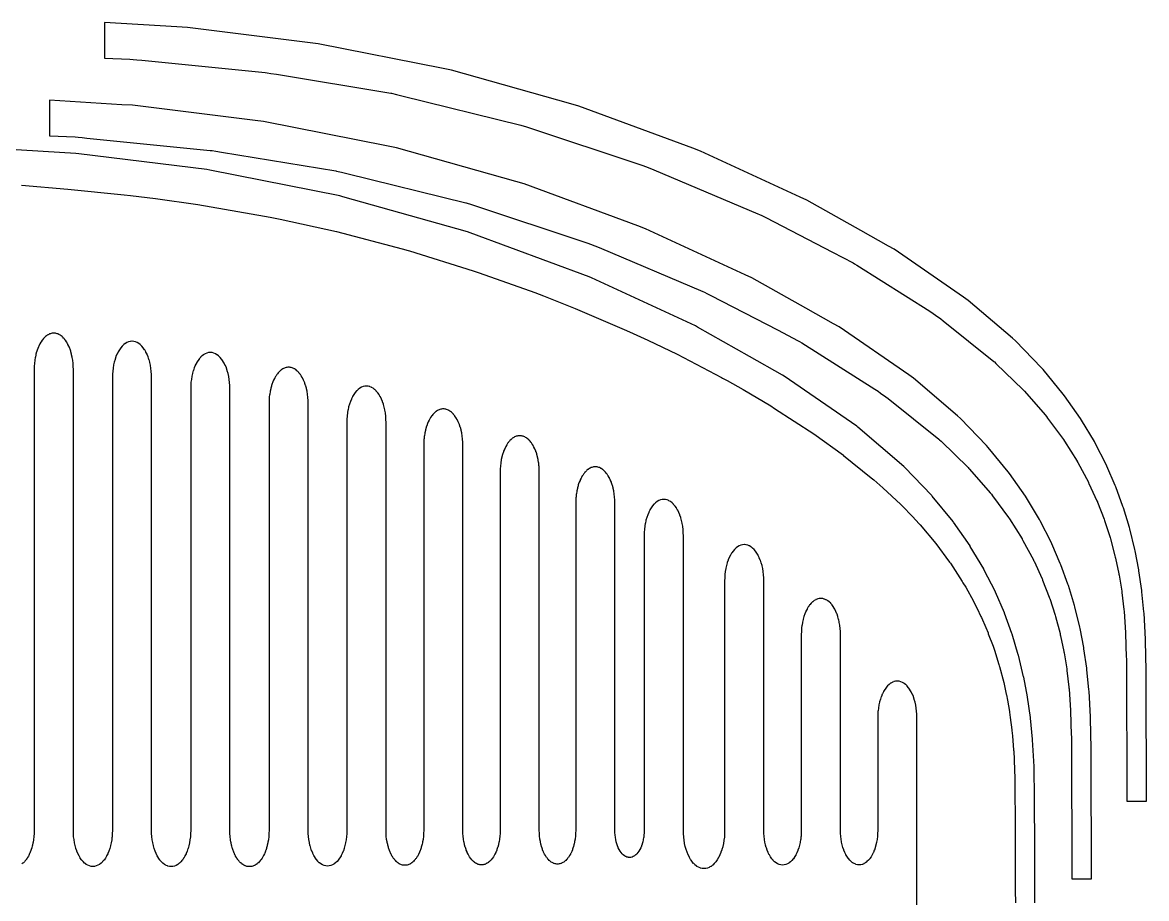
# Model space of a CAD drawing. Header units: millimetres. Extents: x -274 to 326, y -478 to 422.
# Drawn here: x -102 to 82.1, y 18.4 to 161.8 of the extents above; entities that cross this region are included whole.
import ezdxf

# ---------------------------------------------------------------- set-up
doc = ezdxf.new("R2010")
doc.units = ezdxf.units.MM
doc.layers.add('Layer 01', color=12, linetype='Continuous', true_color=0xc80000)
doc.layers.add('Layer 03', color=5, linetype='Continuous', true_color=0x0000ff)

msp = doc.modelspace()

# ---------------------------------------------------------------- linework, layer by layer
at = {"layer": 'Layer 01'}
for points in [[(63.84, 17.63), (63.83, 20.69), (63.83, 20.76), (63.79, 26.62), (63.79, 26.75), (63.78, 34.57), (63.77, 34.75), (63.69, 39.85), (63.69, 39.96), (63.45, 44.36), (63.44, 44.46), (63.1, 47.91), (63.09, 47.99), (62.61, 51.32), (62.6, 51.39), (61.99, 54.62), (61.97, 54.69), (61.12, 58.2), (61.11, 58.28), (60.08, 61.67), (60.06, 61.75), (58.85, 65.07), (58.83, 65.15), (57.38, 68.51), (57.35, 68.59), (55.49, 72.25), (55.44, 72.34), (53.25, 76.02), (53.2, 76.1), (50.49, 80), (50.43, 80.08), (47.01, 84.27), (46.93, 84.36), (42.48, 88.98), (42.38, 89.09), (34.84, 95.54), (34.66, 95.69), (22.78, 103.9), (22.51, 104.09), (17.08, 107.14), (8.55, 111.95), (8.23, 112.13), (-8.79, 119.98), (-9.18, 120.16), (-28.64, 127.36), (-29.09, 127.52), (-49.51, 133.28), (-49.98, 133.41), (-71.28, 137.64), (-71.78, 137.73), (-92.73, 140.32), (-93.21, 140.38), (-119.95, 142.02)], [(-102.11, 135.16), (-94.55, 134.55), (-85.32, 133.59), (-84.29, 133.48), (-80.16, 132.97), (-73.26, 131.99), (-62.34, 130.09), (-61.39, 129.93), (-59.78, 129.61), (-50.56, 127.57), (-39.8, 124.73), (-38.8, 124.48), (-38.59, 124.42), (-28.14, 121.16), (-27.18, 120.84), (-18.04, 117.59), (-16.66, 117.06), (-11.46, 115), (-3.42, 111.54), (-2.55, 111.17), (0.46, 109.79), (5.22, 107.48), (12.48, 103.67), (12.69, 103.56), (13.42, 103.18), (16.04, 101.71), (20.57, 99.02), (21.18, 98.63), (27.61, 94.45), (32.46, 90.94), (32.5, 90.91), (37.04, 87.25), (37.46, 86.91), (38.94, 85.62), (41.86, 82.87), (42.09, 82.65), (43.77, 80.92), (44.87, 79.73), (45.04, 79.53), (47.6, 76.49), (49.85, 73.46), (49.98, 73.28), (51.94, 70.25), (52.05, 70.08), (52.49, 69.33), (53.75, 67.05), (53.84, 66.88), (54.36, 65.86), (54.99, 64.55), (55.06, 64.4), (55.8, 62.72), (56.15, 61.87), (56.2, 61.72), (56.97, 59.68), (57.15, 59.18), (57.19, 59.04), (57.94, 56.68), (58, 56.47), (58.04, 56.33), (58.72, 53.72), (59.13, 51.85), (59.16, 51.72), (59.32, 50.87), (59.64, 49.01), (59.66, 48.87), (59.79, 48.01), (60.04, 46), (60.06, 45.86), (60.14, 45), (60.33, 42.65), (60.35, 42.47), (60.42, 41.14), (60.43, 40.95), (60.53, 37.99), (60.54, 37.15), (60.54, 36.95), (60.57, 30.36), (60.57, 30.03), (60.61, 21.43), (60.61, 21), (60.62, 19.83), (60.62, 19.67), (60.63, 17.63)], [(44.51, -9.28), (44.51, 48.02), (44.49, 48.51), (44.49, 48.54), (44.46, 49.02), (44.46, 49.05), (44.4, 49.53), (44.4, 49.56), (44.32, 50.02), (44.31, 50.05), (44.21, 50.5), (44.21, 50.53), (44.08, 50.97), (44.08, 50.99), (43.93, 51.4), (43.93, 51.43), (43.76, 51.82), (43.75, 51.84), (43.58, 52.2), (43.57, 52.22), (43.37, 52.55), (43.36, 52.57), (43.15, 52.87), (43.14, 52.89), (42.91, 53.15), (42.9, 53.17), (42.67, 53.39), (42.65, 53.41), (42.41, 53.59), (42.39, 53.61), (42.14, 53.75), (42.13, 53.76), (41.87, 53.87), (41.85, 53.87), (41.59, 53.94), (41.58, 53.94), (41.31, 53.96), (41.3, 53.96), (41.03, 53.94), (41.02, 53.94), (40.75, 53.88), (40.74, 53.87), (40.48, 53.77), (40.47, 53.76), (40.21, 53.61), (40.2, 53.61), (39.95, 53.42), (39.94, 53.41), (39.71, 53.18), (39.69, 53.17), (39.47, 52.91), (39.45, 52.89), (39.25, 52.59), (39.23, 52.57), (39.04, 52.24), (39.03, 52.22), (38.85, 51.86), (38.84, 51.84), (38.68, 51.45), (38.67, 51.43), (38.52, 51.02), (38.52, 50.99), (38.39, 50.56), (38.39, 50.53), (38.29, 50.08), (38.28, 50.05), (38.2, 49.59), (38.2, 49.56), (38.14, 49.08), (38.13, 49.05), (38.1, 48.57), (38.1, 48.54), (38.09, 48.05), (38.09, 48.02), (38.09, 46.96), (38.09, 29.52), (38.09, 29.49), (38.07, 29.03), (38.07, 29), (38.04, 28.54), (38.04, 28.51), (37.98, 28.06), (37.98, 28.03), (37.9, 27.59), (37.9, 27.56), (37.8, 27.13), (37.79, 27.11), (37.68, 26.7), (37.67, 26.67), (37.54, 26.28), (37.53, 26.26), (37.37, 25.89), (37.36, 25.87), (37.19, 25.53), (37.18, 25.51), (37, 25.2), (36.99, 25.18), (36.79, 24.9), (36.77, 24.88), (36.56, 24.63), (36.55, 24.62), (36.33, 24.41), (36.31, 24.39), (36.08, 24.22), (36.07, 24.21), (35.83, 24.07), (35.81, 24.06), (35.57, 23.96), (35.55, 23.96), (35.31, 23.9), (35.29, 23.9), (35.04, 23.88), (35.02, 23.88), (34.77, 23.9), (34.76, 23.9), (34.51, 23.96), (34.5, 23.97), (34.25, 24.07), (34.24, 24.08), (34, 24.22), (33.98, 24.23), (33.75, 24.41), (33.74, 24.42), (33.52, 24.63), (33.5, 24.65), (33.29, 24.9), (33.28, 24.91), (33.08, 25.2), (33.07, 25.22), (32.89, 25.53), (32.88, 25.55), (32.71, 25.89), (32.7, 25.91), (32.54, 26.28), (32.54, 26.31), (32.4, 26.7), (32.39, 26.72), (32.28, 27.13), (32.27, 27.16), (32.18, 27.59), (32.17, 27.62), (32.1, 28.06), (32.09, 28.09), (32.04, 28.54), (32.04, 28.57), (32, 29.03), (32, 29.06), (31.99, 29.52), (31.99, 31.35), (31.99, 61.56), (31.98, 62.05), (31.98, 62.08), (31.95, 62.56), (31.94, 62.59), (31.89, 63.07), (31.88, 63.1), (31.8, 63.56), (31.8, 63.59), (31.7, 64.04), (31.69, 64.07), (31.57, 64.5), (31.56, 64.53), (31.42, 64.94), (31.41, 64.97), (31.25, 65.36), (31.24, 65.38), (31.06, 65.74), (31.05, 65.76), (30.86, 66.09), (30.85, 66.11), (30.64, 66.41), (30.62, 66.43), (30.4, 66.69), (30.39, 66.71), (30.15, 66.93), (30.14, 66.95), (29.9, 67.13), (29.88, 67.14), (29.63, 67.29), (29.61, 67.3), (29.36, 67.41), (29.34, 67.41), (29.08, 67.48), (29.06, 67.48), (28.8, 67.5), (28.78, 67.5), (28.52, 67.48), (28.5, 67.48), (28.24, 67.42), (28.23, 67.41), (27.97, 67.31), (27.95, 67.3), (27.7, 67.15), (27.69, 67.14), (27.44, 66.96), (27.43, 66.95), (27.19, 66.72), (27.18, 66.71), (26.96, 66.44), (26.94, 66.43), (26.73, 66.13), (26.72, 66.11), (26.53, 65.78), (26.51, 65.76), (26.34, 65.4), (26.32, 65.38), (26.16, 64.99), (26.15, 64.97), (26.01, 64.56), (26, 64.53), (25.88, 64.1), (25.87, 64.07), (25.77, 63.62), (25.77, 63.59), (25.69, 63.12), (25.68, 63.1), (25.63, 62.62), (25.62, 62.59), (25.59, 62.11), (25.59, 62.08), (25.57, 61.59), (25.57, 61.56), (25.57, 59.72), (25.57, 29.52), (25.57, 29.49), (25.56, 29.02), (25.56, 29), (25.53, 28.53), (25.52, 28.5), (25.47, 28.05), (25.46, 28.02), (25.39, 27.58), (25.38, 27.55), (25.29, 27.12), (25.28, 27.09), (25.16, 26.68), (25.15, 26.65), (25.02, 26.26), (25.01, 26.24), (24.86, 25.87), (24.85, 25.85), (24.68, 25.5), (24.66, 25.48), (24.48, 25.17), (24.47, 25.15), (24.27, 24.87), (24.25, 24.85), (24.04, 24.6), (24.03, 24.59), (23.8, 24.37), (23.79, 24.36), (23.56, 24.18), (23.54, 24.17), (23.3, 24.03), (23.29, 24.03), (23.04, 23.93), (23.02, 23.92), (22.77, 23.86), (22.76, 23.86), (22.51, 23.84), (22.49, 23.84), (22.24, 23.86), (22.22, 23.86), (21.97, 23.93), (21.96, 23.93), (21.71, 24.03), (21.7, 24.04), (21.46, 24.18), (21.44, 24.19), (21.21, 24.37), (21.2, 24.38), (20.97, 24.6), (20.96, 24.62), (20.75, 24.87), (20.74, 24.88), (20.54, 25.17), (20.52, 25.19), (20.34, 25.5), (20.33, 25.52), (20.16, 25.87), (20.15, 25.89), (19.99, 26.26), (19.99, 26.28), (19.85, 26.68), (19.84, 26.7), (19.73, 27.12), (19.72, 27.14), (19.62, 27.58), (19.62, 27.6), (19.54, 28.05), (19.54, 28.08), (19.49, 28.53), (19.48, 28.56), (19.45, 29.02), (19.45, 29.05), (19.44, 29.52), (19.44, 31.86), (19.44, 70.38), (19.43, 70.86), (19.43, 70.89), (19.39, 71.38), (19.39, 71.41), (19.33, 71.88), (19.33, 71.91), (19.25, 72.38), (19.25, 72.41), (19.15, 72.86), (19.14, 72.89), (19.02, 73.32), (19.01, 73.35), (18.87, 73.76), (18.86, 73.78), (18.7, 74.17), (18.69, 74.2), (18.51, 74.56), (18.5, 74.58), (18.31, 74.91), (18.29, 74.93), (18.08, 75.23), (18.07, 75.24), (17.85, 75.51), (17.83, 75.52), (17.6, 75.75), (17.59, 75.76), (17.34, 75.95), (17.33, 75.96), (17.08, 76.11), (17.06, 76.12), (16.8, 76.22), (16.79, 76.23), (16.53, 76.29), (16.51, 76.3), (16.25, 76.32), (16.23, 76.32), (15.97, 76.3), (15.95, 76.3), (15.69, 76.23), (15.67, 76.23), (15.41, 76.12), (15.4, 76.12), (15.15, 75.97), (15.13, 75.96), (14.89, 75.77), (14.87, 75.76), (14.64, 75.54), (14.63, 75.52), (14.4, 75.26), (14.39, 75.24), (14.18, 74.95), (14.17, 74.93), (13.97, 74.6), (13.96, 74.58), (13.78, 74.22), (13.77, 74.2), (13.61, 73.81), (13.6, 73.78), (13.46, 73.37), (13.45, 73.35), (13.33, 72.91), (13.32, 72.89), (13.22, 72.44), (13.21, 72.41), (13.13, 71.94), (13.13, 71.91), (13.07, 71.44), (13.07, 71.41), (13.03, 70.92), (13.03, 70.89), (13.02, 70.41), (13.02, 70.38), (13.02, 68.03), (13.02, 29.52), (13.02, 29.49), (13.01, 28.97), (13.01, 28.94), (12.97, 28.43), (12.97, 28.4), (12.91, 27.9), (12.9, 27.87), (12.82, 27.38), (12.81, 27.35), (12.7, 26.87), (12.7, 26.84), (12.57, 26.39), (12.56, 26.36), (12.41, 25.93), (12.4, 25.9), (12.23, 25.49), (12.22, 25.47), (12.03, 25.09), (12.02, 25.07), (11.81, 24.72), (11.8, 24.7), (11.58, 24.39), (11.56, 24.37), (11.33, 24.09), (11.31, 24.08), (11.07, 23.84), (11.05, 23.83), (10.79, 23.63), (10.78, 23.62), (10.51, 23.47), (10.5, 23.46), (10.23, 23.35), (10.21, 23.35), (9.93, 23.28), (9.92, 23.28), (9.64, 23.26), (9.62, 23.26), (9.34, 23.28), (9.33, 23.28), (9.05, 23.35), (9.03, 23.36), (8.76, 23.47), (8.75, 23.48), (8.48, 23.63), (8.47, 23.65), (8.21, 23.84), (8.19, 23.86), (7.95, 24.09), (7.93, 24.11), (7.7, 24.39), (7.68, 24.41), (7.46, 24.72), (7.45, 24.74), (7.25, 25.09), (7.24, 25.11), (7.05, 25.49), (7.04, 25.52), (6.87, 25.93), (6.86, 25.95), (6.71, 26.39), (6.7, 26.41), (6.57, 26.87), (6.57, 26.9), (6.46, 27.38), (6.45, 27.41), (6.37, 27.9), (6.37, 27.93), (6.31, 28.43), (6.31, 28.46), (6.27, 28.97), (6.27, 29), (6.26, 29.52), (6.26, 32.28), (6.26, 77.78), (6.24, 78.27), (6.24, 78.3), (6.21, 78.78), (6.21, 78.81), (6.15, 79.29), (6.15, 79.32), (6.07, 79.78), (6.06, 79.81), (5.96, 80.26), (5.96, 80.29), (5.83, 80.72), (5.83, 80.75), (5.68, 81.16), (5.68, 81.19), (5.51, 81.58), (5.51, 81.6), (5.33, 81.96), (5.32, 81.98), (5.12, 82.31), (5.11, 82.33), (4.9, 82.63), (4.89, 82.65), (4.66, 82.91), (4.65, 82.93), (4.42, 83.15), (4.4, 83.17), (4.16, 83.35), (4.14, 83.36), (3.89, 83.51), (3.88, 83.52), (3.62, 83.63), (3.6, 83.63), (3.34, 83.7), (3.33, 83.7), (3.06, 83.72), (3.05, 83.72), (2.78, 83.7), (2.77, 83.7), (2.5, 83.64), (2.49, 83.63), (2.23, 83.53), (2.22, 83.52), (1.96, 83.37), (1.95, 83.36), (1.7, 83.18), (1.69, 83.17), (1.46, 82.94), (1.44, 82.93), (1.22, 82.66), (1.21, 82.65), (1, 82.35), (0.98, 82.33), (0.79, 82), (0.78, 81.98), (0.6, 81.62), (0.59, 81.6), (0.43, 81.21), (0.42, 81.19), (0.28, 80.78), (0.27, 80.75), (0.14, 80.32), (0.14, 80.29), (0.04, 79.84), (0.03, 79.81), (-0.05, 79.35), (-0.05, 79.32), (-0.11, 78.84), (-0.11, 78.81), (-0.15, 78.33), (-0.15, 78.3), (-0.16, 77.81), (-0.16, 77.78), (-0.16, 75.01), (-0.16, 29.52), (-0.16, 29.5), (-0.17, 29.13), (-0.17, 29.11), (-0.2, 28.75), (-0.2, 28.73), (-0.24, 28.37), (-0.25, 28.35), (-0.31, 28), (-0.31, 27.98), (-0.39, 27.65), (-0.39, 27.63), (-0.48, 27.3), (-0.49, 27.28), (-0.6, 26.98), (-0.6, 26.96), (-0.72, 26.67), (-0.73, 26.65), (-0.86, 26.38), (-0.87, 26.37), (-1.02, 26.12), (-1.03, 26.11), (-1.18, 25.89), (-1.19, 25.88), (-1.36, 25.68), (-1.37, 25.67), (-1.55, 25.5), (-1.56, 25.49), (-1.74, 25.35), (-1.75, 25.35), (-1.94, 25.24), (-1.95, 25.23), (-2.14, 25.15), (-2.15, 25.15), (-2.35, 25.1), (-2.36, 25.1), (-2.56, 25.09), (-2.57, 25.09), (-2.77, 25.1), (-2.78, 25.11), (-2.97, 25.15), (-2.98, 25.16), (-3.18, 25.24), (-3.19, 25.24), (-3.38, 25.35), (-3.39, 25.36), (-3.57, 25.5), (-3.58, 25.51), (-3.75, 25.68), (-3.76, 25.69), (-3.93, 25.89), (-3.94, 25.9), (-4.09, 26.12), (-4.1, 26.14), (-4.25, 26.38), (-4.26, 26.4), (-4.39, 26.67), (-4.4, 26.69), (-4.52, 26.98), (-4.52, 27), (-4.63, 27.3), (-4.63, 27.32), (-4.73, 27.65), (-4.73, 27.67), (-4.81, 28), (-4.81, 28.02), (-4.87, 28.37), (-4.87, 28.39), (-4.91, 28.75), (-4.91, 28.77), (-4.94, 29.13), (-4.94, 29.15), (-4.95, 29.52), (-4.95, 32.59), (-4.95, 83.11), (-4.96, 83.58), (-4.96, 83.61), (-4.96, 83.63), (-4.99, 84.09), (-5, 84.11), (-5, 84.14), (-5.05, 84.58), (-5.05, 84.61), (-5.06, 84.65), (-5.13, 85.06), (-5.13, 85.09), (-5.14, 85.14), (-5.23, 85.53), (-5.24, 85.56), (-5.25, 85.62), (-5.35, 85.99), (-5.36, 86.01), (-5.38, 86.08), (-5.49, 86.42), (-5.5, 86.44), (-5.53, 86.52), (-5.65, 86.82), (-5.66, 86.85), (-5.7, 86.93), (-5.83, 87.2), (-5.84, 87.23), (-5.89, 87.31), (-6.03, 87.56), (-6.04, 87.58), (-6.1, 87.66), (-6.24, 87.87), (-6.25, 87.89), (-6.32, 87.98), (-6.47, 88.16), (-6.48, 88.17), (-6.55, 88.26), (-6.71, 88.41), (-6.72, 88.42), (-6.8, 88.5), (-6.95, 88.62), (-6.97, 88.63), (-7.06, 88.69), (-7.21, 88.79), (-7.22, 88.79), (-7.23, 88.8), (-7.33, 88.85), (-7.47, 88.92), (-7.49, 88.92), (-7.6, 88.96), (-7.74, 89), (-7.76, 89.01), (-7.88, 89.03), (-8.02, 89.05), (-8.03, 89.05), (-8.16, 89.05), (-8.29, 89.05), (-8.3, 89.05), (-8.44, 89.03), (-8.56, 89.01), (-8.58, 89), (-8.72, 88.96), (-8.83, 88.92), (-8.84, 88.92), (-8.99, 88.85), (-9.09, 88.8), (-9.11, 88.79), (-9.26, 88.69), (-9.35, 88.63), (-9.37, 88.62), (-9.52, 88.5), (-9.6, 88.42), (-9.61, 88.41), (-9.76, 88.26), (-9.84, 88.17), (-9.85, 88.16), (-10, 87.98), (-10.06, 87.89), (-10.08, 87.87), (-10.22, 87.66), (-10.28, 87.58), (-10.29, 87.56), (-10.43, 87.31), (-10.44, 87.29), (-10.48, 87.2), (-10.62, 86.93), (-10.63, 86.91), (-10.66, 86.82), (-10.79, 86.52), (-10.8, 86.49), (-10.83, 86.42), (-10.94, 86.08), (-10.95, 86.05), (-10.97, 85.99), (-10.98, 85.95), (-11.07, 85.62), (-11.07, 85.59), (-11.09, 85.53), (-11.18, 85.14), (-11.18, 85.11), (-11.19, 85.06), (-11.26, 84.65), (-11.26, 84.62), (-11.27, 84.58), (-11.32, 84.14), (-11.32, 84.11), (-11.33, 84.09), (-11.36, 83.63), (-11.36, 83.6), (-11.36, 83.58), (-11.37, 83.11), (-11.37, 80.04), (-11.37, 29.52), (-11.38, 29.08), (-11.38, 29.05), (-11.38, 29.04), (-11.41, 28.61), (-11.41, 28.58), (-11.41, 28.56), (-11.46, 28.15), (-11.47, 28.13), (-11.47, 28.09), (-11.54, 27.7), (-11.54, 27.68), (-11.55, 27.63), (-11.63, 27.27), (-11.63, 27.24), (-11.65, 27.19), (-11.74, 26.85), (-11.75, 26.82), (-11.77, 26.76), (-11.87, 26.45), (-11.88, 26.42), (-11.91, 26.35), (-12.02, 26.07), (-12.03, 26.05), (-12.07, 25.97), (-12.19, 25.72), (-12.2, 25.7), (-12.24, 25.62), (-12.37, 25.39), (-12.38, 25.37), (-12.43, 25.29), (-12.57, 25.09), (-12.58, 25.08), (-12.64, 25), (-12.78, 24.83), (-12.79, 24.81), (-12.86, 24.74), (-13, 24.6), (-13.01, 24.59), (-13.09, 24.52), (-13.23, 24.4), (-13.24, 24.39), (-13.33, 24.33), (-13.47, 24.25), (-13.48, 24.24), (-13.58, 24.19), (-13.71, 24.13), (-13.73, 24.12), (-13.83, 24.08), (-13.96, 24.05), (-13.98, 24.04), (-14.09, 24.02), (-14.22, 24.01), (-14.23, 24), (-14.35, 24), (-14.47, 24), (-14.48, 24.01), (-14.61, 24.02), (-14.72, 24.04), (-14.74, 24.05), (-14.87, 24.08), (-14.97, 24.12), (-14.99, 24.13), (-15.12, 24.19), (-15.22, 24.24), (-15.23, 24.25), (-15.37, 24.33), (-15.46, 24.39), (-15.47, 24.4), (-15.61, 24.52), (-15.69, 24.59), (-15.7, 24.6), (-15.84, 24.74), (-15.91, 24.81), (-15.92, 24.83), (-16.06, 25), (-16.12, 25.08), (-16.13, 25.09), (-16.26, 25.29), (-16.28, 25.31), (-16.33, 25.39), (-16.46, 25.62), (-16.47, 25.64), (-16.51, 25.72), (-16.63, 25.97), (-16.64, 25.99), (-16.68, 26.07), (-16.79, 26.35), (-16.8, 26.38), (-16.82, 26.45), (-16.93, 26.76), (-16.94, 26.78), (-16.96, 26.85), (-17.05, 27.19), (-17.06, 27.21), (-17.07, 27.27), (-17.15, 27.63), (-17.15, 27.66), (-17.16, 27.7), (-17.23, 28.09), (-17.23, 28.12), (-17.24, 28.15), (-17.28, 28.56), (-17.29, 28.59), (-17.29, 28.61), (-17.32, 29.04), (-17.32, 29.07), (-17.32, 29.08), (-17.33, 29.52), (-17.33, 32.88), (-17.33, 81.16), (-17.33, 88.2), (-17.34, 88.67), (-17.34, 88.7), (-17.34, 88.71), (-17.37, 89.17), (-17.38, 89.2), (-17.38, 89.23), (-17.43, 89.67), (-17.43, 89.7), (-17.44, 89.74), (-17.51, 90.15), (-17.51, 90.18), (-17.52, 90.23), (-17.61, 90.62), (-17.62, 90.65), (-17.63, 90.71), (-17.73, 91.07), (-17.74, 91.1), (-17.76, 91.17), (-17.87, 91.5), (-17.88, 91.53), (-17.91, 91.61), (-18.03, 91.91), (-18.04, 91.94), (-18.08, 92.02), (-18.21, 92.29), (-18.22, 92.31), (-18.27, 92.4), (-18.41, 92.64), (-18.42, 92.66), (-18.48, 92.75), (-18.62, 92.96), (-18.63, 92.98), (-18.7, 93.07), (-18.85, 93.25), (-18.86, 93.26), (-18.93, 93.34), (-19.09, 93.5), (-19.1, 93.51), (-19.18, 93.58), (-19.33, 93.7), (-19.35, 93.72), (-19.44, 93.78), (-19.59, 93.87), (-19.61, 93.88), (-19.71, 93.94), (-19.85, 94), (-19.87, 94.01), (-19.98, 94.05), (-20.12, 94.09), (-20.14, 94.09), (-20.26, 94.12), (-20.39, 94.13), (-20.41, 94.14), (-20.54, 94.14), (-20.67, 94.14), (-20.68, 94.13), (-20.82, 94.12), (-20.94, 94.09), (-20.96, 94.09), (-21.1, 94.05), (-21.21, 94.01), (-21.22, 94), (-21.37, 93.94), (-21.47, 93.88), (-21.49, 93.87), (-21.64, 93.78), (-21.73, 93.72), (-21.75, 93.7), (-21.9, 93.58), (-21.98, 93.51), (-21.99, 93.5), (-22.14, 93.34), (-22.22, 93.26), (-22.23, 93.25), (-22.38, 93.07), (-22.44, 92.98), (-22.46, 92.96), (-22.6, 92.75), (-22.66, 92.66), (-22.67, 92.64), (-22.81, 92.4), (-22.82, 92.38), (-22.86, 92.29), (-23, 92.02), (-23.01, 91.99), (-23.04, 91.91), (-23.17, 91.61), (-23.18, 91.58), (-23.21, 91.5), (-23.32, 91.17), (-23.33, 91.14), (-23.35, 91.07), (-23.45, 90.71), (-23.45, 90.68), (-23.47, 90.62), (-23.56, 90.23), (-23.56, 90.2), (-23.57, 90.15), (-23.64, 89.74), (-23.64, 89.71), (-23.65, 89.67), (-23.7, 89.23), (-23.7, 89.2), (-23.7, 89.17), (-23.74, 88.71), (-23.74, 88.69), (-23.74, 88.67), (-23.75, 88.2), (-23.75, 84.84), (-23.75, 76.31), (-23.75, 29.52), (-23.76, 29.07), (-23.76, 29.04), (-23.76, 29.03), (-23.79, 28.59), (-23.79, 28.56), (-23.8, 28.54), (-23.84, 28.12), (-23.85, 28.09), (-23.85, 28.06), (-23.92, 27.66), (-23.92, 27.64), (-23.93, 27.59), (-24.01, 27.22), (-24.02, 27.19), (-24.03, 27.13), (-24.13, 26.79), (-24.14, 26.76), (-24.16, 26.7), (-24.27, 26.38), (-24.27, 26.35), (-24.3, 26.28), (-24.42, 25.99), (-24.43, 25.97), (-24.46, 25.89), (-24.59, 25.63), (-24.6, 25.61), (-24.64, 25.53), (-24.78, 25.3), (-24.79, 25.28), (-24.84, 25.2), (-24.98, 24.99), (-24.99, 24.98), (-25.05, 24.9), (-25.19, 24.72), (-25.2, 24.71), (-25.27, 24.63), (-25.42, 24.49), (-25.43, 24.47), (-25.51, 24.4), (-25.65, 24.29), (-25.67, 24.28), (-25.75, 24.22), (-25.9, 24.13), (-25.91, 24.12), (-26.01, 24.07), (-26.15, 24.01), (-26.16, 24), (-26.27, 23.96), (-26.4, 23.92), (-26.42, 23.92), (-26.53, 23.9), (-26.66, 23.88), (-26.67, 23.88), (-26.8, 23.88), (-26.92, 23.88), (-26.93, 23.88), (-27.06, 23.9), (-27.18, 23.92), (-27.19, 23.92), (-27.33, 23.96), (-27.43, 24), (-27.45, 24.01), (-27.59, 24.07), (-27.68, 24.12), (-27.7, 24.13), (-27.84, 24.22), (-27.93, 24.28), (-27.94, 24.29), (-28.08, 24.4), (-28.16, 24.47), (-28.18, 24.49), (-28.32, 24.63), (-28.39, 24.71), (-28.4, 24.72), (-28.54, 24.9), (-28.61, 24.98), (-28.62, 24.99), (-28.76, 25.2), (-28.77, 25.21), (-28.82, 25.3), (-28.95, 25.53), (-28.96, 25.55), (-29, 25.63), (-29.13, 25.89), (-29.14, 25.91), (-29.17, 25.99), (-29.29, 26.28), (-29.3, 26.31), (-29.33, 26.38), (-29.44, 26.7), (-29.44, 26.72), (-29.46, 26.79), (-29.56, 27.13), (-29.56, 27.16), (-29.58, 27.22), (-29.66, 27.59), (-29.66, 27.62), (-29.67, 27.66), (-29.74, 28.06), (-29.74, 28.09), (-29.75, 28.12), (-29.8, 28.54), (-29.8, 28.57), (-29.8, 28.59), (-29.83, 29.03), (-29.83, 29.05), (-29.83, 29.07), (-29.84, 29.52), (-29.84, 33.13), (-29.84, 71.71), (-29.84, 92.6), (-29.85, 93.08), (-29.86, 93.11), (-29.86, 93.12), (-29.89, 93.58), (-29.89, 93.61), (-29.89, 93.63), (-29.94, 94.07), (-29.95, 94.1), (-29.95, 94.14), (-30.02, 94.56), (-30.03, 94.58), (-30.04, 94.63), (-30.12, 95.03), (-30.13, 95.05), (-30.14, 95.11), (-30.25, 95.48), (-30.25, 95.5), (-30.27, 95.57), (-30.39, 95.91), (-30.4, 95.93), (-30.42, 96.01), (-30.55, 96.32), (-30.56, 96.34), (-30.6, 96.42), (-30.73, 96.7), (-30.74, 96.72), (-30.78, 96.8), (-30.92, 97.05), (-30.94, 97.07), (-30.99, 97.15), (-31.14, 97.37), (-31.15, 97.39), (-31.21, 97.47), (-31.36, 97.65), (-31.38, 97.67), (-31.45, 97.75), (-31.6, 97.9), (-31.61, 97.91), (-31.7, 97.99), (-31.85, 98.11), (-31.86, 98.12), (-31.96, 98.19), (-32.1, 98.28), (-32.12, 98.29), (-32.22, 98.34), (-32.37, 98.41), (-32.38, 98.41), (-32.5, 98.46), (-32.64, 98.49), (-32.65, 98.5), (-32.77, 98.52), (-32.91, 98.54), (-32.93, 98.54), (-33.05, 98.55), (-33.18, 98.54), (-33.2, 98.54), (-33.33, 98.52), (-33.45, 98.5), (-33.47, 98.49), (-33.61, 98.46), (-33.72, 98.41), (-33.74, 98.41), (-33.88, 98.34), (-33.99, 98.29), (-34, 98.28), (-34.15, 98.19), (-34.24, 98.12), (-34.26, 98.11), (-34.41, 97.99), (-34.49, 97.91), (-34.51, 97.9), (-34.66, 97.75), (-34.73, 97.67), (-34.75, 97.65), (-34.89, 97.47), (-34.96, 97.39), (-34.97, 97.37), (-35.12, 97.15), (-35.17, 97.07), (-35.18, 97.05), (-35.32, 96.8), (-35.33, 96.78), (-35.38, 96.7), (-35.51, 96.42), (-35.52, 96.4), (-35.56, 96.32), (-35.68, 96.01), (-35.69, 95.99), (-35.72, 95.91), (-35.83, 95.57), (-35.84, 95.55), (-35.86, 95.48), (-35.96, 95.11), (-35.97, 95.09), (-35.98, 95.03), (-36.07, 94.63), (-36.07, 94.61), (-36.08, 94.56), (-36.15, 94.14), (-36.16, 94.11), (-36.16, 94.07), (-36.21, 93.63), (-36.22, 93.6), (-36.22, 93.58), (-36.25, 93.12), (-36.25, 93.09), (-36.25, 93.08), (-36.26, 92.6), (-36.26, 88.99), (-36.26, 66.86), (-36.26, 29.52), (-36.27, 29.06), (-36.27, 29.03), (-36.28, 29.02), (-36.31, 28.58), (-36.31, 28.55), (-36.31, 28.53), (-36.36, 28.1), (-36.36, 28.08), (-36.37, 28.04), (-36.44, 27.64), (-36.44, 27.61), (-36.45, 27.56), (-36.53, 27.19), (-36.54, 27.16), (-36.55, 27.1), (-36.65, 26.75), (-36.66, 26.73), (-36.68, 26.66), (-36.79, 26.34), (-36.79, 26.31), (-36.82, 26.24), (-36.94, 25.95), (-36.95, 25.92), (-36.99, 25.85), (-37.11, 25.58), (-37.12, 25.56), (-37.17, 25.48), (-37.3, 25.24), (-37.31, 25.22), (-37.37, 25.14), (-37.51, 24.94), (-37.52, 24.92), (-37.58, 24.84), (-37.72, 24.66), (-37.74, 24.65), (-37.81, 24.57), (-37.95, 24.43), (-37.96, 24.41), (-38.04, 24.34), (-38.19, 24.22), (-38.2, 24.21), (-38.29, 24.15), (-38.44, 24.06), (-38.45, 24.05), (-38.55, 24), (-38.69, 23.94), (-38.71, 23.93), (-38.81, 23.89), (-38.95, 23.85), (-38.96, 23.85), (-39.08, 23.83), (-39.21, 23.81), (-39.23, 23.81), (-39.35, 23.81), (-39.47, 23.81), (-39.49, 23.81), (-39.62, 23.83), (-39.73, 23.85), (-39.75, 23.85), (-39.88, 23.89), (-39.99, 23.93), (-40.01, 23.94), (-40.15, 24), (-40.25, 24.05), (-40.26, 24.06), (-40.4, 24.15), (-40.49, 24.21), (-40.51, 24.22), (-40.65, 24.34), (-40.73, 24.41), (-40.75, 24.43), (-40.89, 24.57), (-40.96, 24.65), (-40.97, 24.66), (-41.12, 24.84), (-41.18, 24.92), (-41.19, 24.94), (-41.33, 25.14), (-41.38, 25.22), (-41.4, 25.24), (-41.53, 25.48), (-41.54, 25.5), (-41.58, 25.58), (-41.71, 25.85), (-41.72, 25.87), (-41.76, 25.95), (-41.88, 26.24), (-41.88, 26.27), (-41.91, 26.34), (-42.02, 26.66), (-42.03, 26.69), (-42.05, 26.75), (-42.14, 27.1), (-42.15, 27.13), (-42.16, 27.19), (-42.25, 27.56), (-42.25, 27.59), (-42.26, 27.64), (-42.33, 28.04), (-42.33, 28.07), (-42.34, 28.1), (-42.39, 28.53), (-42.39, 28.55), (-42.39, 28.58), (-42.42, 29.02), (-42.42, 29.05), (-42.42, 29.06), (-42.43, 29.52), (-42.43, 33.35), (-42.43, 62.2), (-42.43, 96.34), (-42.45, 96.82), (-42.45, 96.85), (-42.48, 97.34), (-42.48, 97.37), (-42.54, 97.84), (-42.54, 97.87), (-42.62, 98.34), (-42.63, 98.37), (-42.73, 98.82), (-42.73, 98.85), (-42.86, 99.28), (-42.86, 99.31), (-43.01, 99.72), (-43.01, 99.74), (-43.17, 100.13), (-43.18, 100.16), (-43.36, 100.52), (-43.37, 100.54), (-43.57, 100.87), (-43.58, 100.89), (-43.79, 101.19), (-43.8, 101.2), (-44.03, 101.47), (-44.04, 101.48), (-44.27, 101.71), (-44.29, 101.72), (-44.53, 101.91), (-44.55, 101.92), (-44.8, 102.07), (-44.81, 102.08), (-45.07, 102.18), (-45.09, 102.19), (-45.35, 102.25), (-45.36, 102.26), (-45.63, 102.28), (-45.64, 102.28), (-45.91, 102.26), (-45.92, 102.26), (-46.19, 102.19), (-46.2, 102.19), (-46.46, 102.08), (-46.47, 102.08), (-46.73, 101.93), (-46.74, 101.92), (-46.99, 101.73), (-47, 101.72), (-47.23, 101.5), (-47.25, 101.48), (-47.47, 101.22), (-47.48, 101.2), (-47.69, 100.91), (-47.71, 100.89), (-47.9, 100.56), (-47.91, 100.54), (-48.09, 100.18), (-48.1, 100.16), (-48.26, 99.77), (-48.27, 99.74), (-48.41, 99.33), (-48.42, 99.31), (-48.55, 98.87), (-48.55, 98.85), (-48.65, 98.4), (-48.66, 98.37), (-48.74, 97.9), (-48.74, 97.87), (-48.8, 97.4), (-48.8, 97.37), (-48.84, 96.88), (-48.84, 96.85), (-48.85, 96.37), (-48.85, 96.34), (-48.85, 92.51), (-48.85, 57.35), (-48.85, 29.52), (-48.85, 29.49), (-48.87, 29.01), (-48.87, 28.98), (-48.9, 28.5), (-48.9, 28.47), (-48.96, 28), (-48.97, 27.98), (-49.04, 27.52), (-49.05, 27.49), (-49.15, 27.05), (-49.16, 27.02), (-49.28, 26.59), (-49.29, 26.57), (-49.42, 26.16), (-49.43, 26.14), (-49.59, 25.76), (-49.6, 25.74), (-49.78, 25.38), (-49.79, 25.36), (-49.98, 25.04), (-49.99, 25.02), (-50.2, 24.73), (-50.21, 24.71), (-50.43, 24.45), (-50.45, 24.44), (-50.68, 24.22), (-50.69, 24.21), (-50.93, 24.02), (-50.95, 24.01), (-51.19, 23.87), (-51.21, 23.86), (-51.46, 23.76), (-51.48, 23.75), (-51.74, 23.69), (-51.75, 23.69), (-52.01, 23.67), (-52.03, 23.67), (-52.29, 23.69), (-52.3, 23.7), (-52.56, 23.76), (-52.58, 23.76), (-52.83, 23.87), (-52.84, 23.88), (-53.09, 24.02), (-53.11, 24.03), (-53.35, 24.22), (-53.36, 24.23), (-53.59, 24.45), (-53.6, 24.47), (-53.82, 24.73), (-53.84, 24.74), (-54.04, 25.04), (-54.05, 25.06), (-54.25, 25.38), (-54.26, 25.4), (-54.43, 25.76), (-54.44, 25.78), (-54.6, 26.16), (-54.61, 26.19), (-54.75, 26.59), (-54.75, 26.62), (-54.87, 27.05), (-54.88, 27.07), (-54.98, 27.52), (-54.98, 27.55), (-55.06, 28), (-55.07, 28.03), (-55.12, 28.5), (-55.12, 28.53), (-55.16, 29.01), (-55.16, 29.04), (-55.17, 29.52), (-55.17, 33.52), (-55.17, 52.58), (-55.17, 99.41), (-55.18, 99.89), (-55.18, 99.92), (-55.18, 99.93), (-55.21, 100.39), (-55.22, 100.42), (-55.22, 100.44), (-55.27, 100.88), (-55.27, 100.91), (-55.28, 100.95), (-55.35, 101.37), (-55.35, 101.4), (-55.36, 101.45), (-55.45, 101.84), (-55.46, 101.86), (-55.47, 101.92), (-55.57, 102.29), (-55.58, 102.32), (-55.6, 102.38), (-55.71, 102.72), (-55.72, 102.75), (-55.75, 102.82), (-55.88, 103.13), (-55.89, 103.15), (-55.92, 103.23), (-56.05, 103.51), (-56.07, 103.53), (-56.11, 103.62), (-56.25, 103.86), (-56.26, 103.88), (-56.32, 103.97), (-56.46, 104.18), (-56.48, 104.2), (-56.54, 104.28), (-56.69, 104.46), (-56.7, 104.48), (-56.78, 104.56), (-56.93, 104.71), (-56.94, 104.72), (-57.02, 104.8), (-57.17, 104.92), (-57.19, 104.93), (-57.28, 105), (-57.43, 105.09), (-57.45, 105.1), (-57.55, 105.15), (-57.7, 105.22), (-57.71, 105.23), (-57.82, 105.27), (-57.96, 105.31), (-57.98, 105.31), (-58.1, 105.33), (-58.24, 105.35), (-58.25, 105.35), (-58.38, 105.36), (-58.51, 105.35), (-58.52, 105.35), (-58.66, 105.33), (-58.78, 105.31), (-58.8, 105.31), (-58.94, 105.27), (-59.05, 105.23), (-59.07, 105.22), (-59.21, 105.15), (-59.31, 105.1), (-59.33, 105.09), (-59.48, 105), (-59.57, 104.93), (-59.59, 104.92), (-59.74, 104.8), (-59.82, 104.72), (-59.83, 104.71), (-59.99, 104.56), (-60.06, 104.48), (-60.07, 104.46), (-60.22, 104.28), (-60.29, 104.2), (-60.3, 104.18), (-60.44, 103.97), (-60.5, 103.88), (-60.51, 103.86), (-60.65, 103.62), (-60.66, 103.59), (-60.71, 103.51), (-60.84, 103.23), (-60.85, 103.21), (-60.89, 103.13), (-61.01, 102.82), (-61.02, 102.8), (-61.05, 102.72), (-61.16, 102.38), (-61.17, 102.36), (-61.19, 102.29), (-61.29, 101.92), (-61.3, 101.9), (-61.31, 101.84), (-61.4, 101.45), (-61.4, 101.42), (-61.41, 101.37), (-61.48, 100.95), (-61.48, 100.92), (-61.49, 100.88), (-61.54, 100.44), (-61.54, 100.41), (-61.55, 100.39), (-61.58, 99.93), (-61.58, 99.9), (-61.58, 99.89), (-61.59, 99.41), (-61.59, 95.41), (-61.59, 47.73), (-61.59, 29.52), (-61.6, 29.04), (-61.6, 29.01), (-61.6, 29), (-61.63, 28.54), (-61.64, 28.51), (-61.64, 28.49), (-61.69, 28.05), (-61.69, 28.02), (-61.7, 27.98), (-61.77, 27.57), (-61.77, 27.54), (-61.78, 27.49), (-61.87, 27.1), (-61.88, 27.07), (-61.89, 27.01), (-61.99, 26.65), (-62, 26.62), (-62.02, 26.55), (-62.13, 26.22), (-62.14, 26.19), (-62.17, 26.11), (-62.29, 25.81), (-62.3, 25.78), (-62.34, 25.7), (-62.47, 25.43), (-62.48, 25.41), (-62.53, 25.32), (-62.67, 25.08), (-62.68, 25.06), (-62.73, 24.97), (-62.88, 24.76), (-62.89, 24.74), (-62.96, 24.66), (-63.11, 24.48), (-63.12, 24.46), (-63.19, 24.38), (-63.34, 24.23), (-63.36, 24.21), (-63.44, 24.14), (-63.59, 24.02), (-63.61, 24.01), (-63.7, 23.94), (-63.85, 23.85), (-63.86, 23.84), (-63.97, 23.79), (-64.11, 23.72), (-64.13, 23.71), (-64.24, 23.67), (-64.38, 23.63), (-64.4, 23.63), (-64.52, 23.61), (-64.65, 23.59), (-64.67, 23.59), (-64.8, 23.58), (-64.92, 23.59), (-64.94, 23.59), (-65.07, 23.61), (-65.19, 23.63), (-65.21, 23.63), (-65.35, 23.67), (-65.46, 23.71), (-65.48, 23.72), (-65.62, 23.79), (-65.73, 23.84), (-65.74, 23.85), (-65.89, 23.94), (-65.98, 24.01), (-66, 24.02), (-66.15, 24.14), (-66.23, 24.21), (-66.25, 24.23), (-66.4, 24.38), (-66.47, 24.46), (-66.48, 24.48), (-66.63, 24.66), (-66.7, 24.74), (-66.71, 24.76), (-66.86, 24.97), (-66.91, 25.06), (-66.92, 25.08), (-67.06, 25.32), (-67.07, 25.34), (-67.12, 25.43), (-67.25, 25.7), (-67.26, 25.73), (-67.3, 25.81), (-67.42, 26.11), (-67.43, 26.14), (-67.46, 26.22), (-67.57, 26.55), (-67.58, 26.58), (-67.6, 26.65), (-67.7, 27.01), (-67.71, 27.04), (-67.72, 27.1), (-67.81, 27.49), (-67.81, 27.52), (-67.82, 27.57), (-67.89, 27.98), (-67.89, 28.01), (-67.9, 28.05), (-67.95, 28.49), (-67.95, 28.52), (-67.96, 28.54), (-67.99, 29), (-67.99, 29.03), (-67.99, 29.04), (-68, 29.52), (-68, 33.66), (-68, 42.89), (-68, 101.84), (-68.01, 102.32), (-68.01, 102.35), (-68.05, 102.84), (-68.05, 102.87), (-68.11, 103.34), (-68.11, 103.37), (-68.19, 103.84), (-68.19, 103.87), (-68.29, 104.32), (-68.3, 104.35), (-68.42, 104.78), (-68.43, 104.81), (-68.57, 105.22), (-68.58, 105.24), (-68.74, 105.63), (-68.75, 105.66), (-68.93, 106.02), (-68.94, 106.04), (-69.13, 106.37), (-69.15, 106.39), (-69.36, 106.69), (-69.37, 106.7), (-69.59, 106.97), (-69.6, 106.98), (-69.84, 107.21), (-69.85, 107.22), (-70.1, 107.41), (-70.11, 107.42), (-70.36, 107.57), (-70.38, 107.58), (-70.64, 107.68), (-70.65, 107.69), (-70.91, 107.75), (-70.93, 107.76), (-71.19, 107.78), (-71.21, 107.78), (-71.47, 107.76), (-71.49, 107.76), (-71.75, 107.69), (-71.77, 107.69), (-72.02, 107.58), (-72.04, 107.58), (-72.29, 107.43), (-72.31, 107.42), (-72.55, 107.23), (-72.57, 107.22), (-72.8, 107), (-72.81, 106.98), (-73.04, 106.72), (-73.05, 106.7), (-73.26, 106.41), (-73.27, 106.39), (-73.47, 106.06), (-73.48, 106.04), (-73.66, 105.68), (-73.67, 105.66), (-73.83, 105.27), (-73.84, 105.24), (-73.98, 104.83), (-73.99, 104.81), (-74.11, 104.37), (-74.12, 104.35), (-74.22, 103.9), (-74.23, 103.87), (-74.31, 103.4), (-74.31, 103.37), (-74.37, 102.9), (-74.37, 102.87), (-74.41, 102.38), (-74.41, 102.35), (-74.42, 101.86), (-74.42, 101.84), (-74.42, 97.69), (-74.42, 38.04), (-74.42, 29.52), (-74.42, 29.49), (-74.43, 29), (-74.43, 28.97), (-74.47, 28.49), (-74.47, 28.46), (-74.53, 27.98), (-74.53, 27.96), (-74.61, 27.49), (-74.62, 27.46), (-74.72, 27.01), (-74.73, 26.99), (-74.85, 26.56), (-74.86, 26.53), (-75, 26.12), (-75.01, 26.1), (-75.17, 25.71), (-75.18, 25.69), (-75.36, 25.33), (-75.37, 25.31), (-75.56, 24.98), (-75.58, 24.96), (-75.78, 24.66), (-75.8, 24.65), (-76.02, 24.39), (-76.03, 24.37), (-76.27, 24.15), (-76.28, 24.14), (-76.53, 23.95), (-76.54, 23.94), (-76.79, 23.79), (-76.81, 23.79), (-77.06, 23.68), (-77.08, 23.68), (-77.34, 23.61), (-77.36, 23.61), (-77.62, 23.59), (-77.64, 23.59), (-77.9, 23.61), (-77.91, 23.62), (-78.18, 23.68), (-78.19, 23.69), (-78.45, 23.79), (-78.46, 23.8), (-78.71, 23.95), (-78.73, 23.96), (-78.97, 24.15), (-78.99, 24.16), (-79.22, 24.39), (-79.23, 24.4), (-79.46, 24.66), (-79.47, 24.68), (-79.68, 24.98), (-79.69, 25), (-79.88, 25.33), (-79.89, 25.35), (-80.07, 25.71), (-80.08, 25.73), (-80.24, 26.12), (-80.25, 26.14), (-80.39, 26.56), (-80.4, 26.58), (-80.52, 27.01), (-80.53, 27.04), (-80.63, 27.49), (-80.63, 27.52), (-80.71, 27.98), (-80.71, 28.01), (-80.77, 28.49), (-80.77, 28.52), (-80.81, 29), (-80.81, 29.03), (-80.82, 29.52), (-80.82, 33.21), (-80.82, 33.77), (-80.82, 103.67), (-80.83, 104.16), (-80.83, 104.19), (-80.87, 104.67), (-80.87, 104.7), (-80.93, 105.18), (-80.93, 105.21), (-81.01, 105.67), (-81.01, 105.7), (-81.11, 106.15), (-81.12, 106.18), (-81.24, 106.62), (-81.25, 106.64), (-81.39, 107.05), (-81.4, 107.08), (-81.56, 107.47), (-81.57, 107.49), (-81.75, 107.85), (-81.76, 107.87), (-81.95, 108.2), (-81.97, 108.22), (-82.18, 108.52), (-82.19, 108.54), (-82.41, 108.8), (-82.43, 108.82), (-82.66, 109.04), (-82.67, 109.06), (-82.92, 109.24), (-82.93, 109.26), (-83.18, 109.4), (-83.2, 109.41), (-83.46, 109.52), (-83.47, 109.52), (-83.73, 109.59), (-83.75, 109.59), (-84.01, 109.61), (-84.03, 109.61), (-84.29, 109.59), (-84.31, 109.59), (-84.57, 109.53), (-84.59, 109.52), (-84.85, 109.42), (-84.86, 109.41), (-85.11, 109.26), (-85.13, 109.26), (-85.37, 109.07), (-85.39, 109.06), (-85.62, 108.83), (-85.63, 108.82), (-85.86, 108.55), (-85.87, 108.54), (-86.08, 108.24), (-86.09, 108.22), (-86.29, 107.89), (-86.3, 107.87), (-86.48, 107.51), (-86.49, 107.49), (-86.65, 107.1), (-86.66, 107.08), (-86.8, 106.67), (-86.81, 106.64), (-86.93, 106.21), (-86.94, 106.18), (-87.04, 105.73), (-87.05, 105.7), (-87.13, 105.24), (-87.13, 105.21), (-87.19, 104.73), (-87.19, 104.7), (-87.23, 104.22), (-87.23, 104.19), (-87.24, 103.7), (-87.24, 103.67), (-87.24, 99.42), (-87.24, 29.52), (-87.24, 29.49), (-87.25, 29), (-87.25, 28.97), (-87.29, 28.49), (-87.29, 28.46), (-87.31, 28.31), (-87.35, 27.99), (-87.35, 27.96), (-87.43, 27.5), (-87.44, 27.47), (-87.54, 27.02), (-87.55, 26.99), (-87.67, 26.56), (-87.68, 26.54), (-87.82, 26.13), (-87.83, 26.1), (-87.99, 25.72), (-88, 25.7), (-88.18, 25.34), (-88.19, 25.32), (-88.38, 24.99), (-88.39, 24.97), (-88.6, 24.67), (-88.62, 24.66), (-88.84, 24.4), (-88.85, 24.38), (-89.08, 24.16), (-89.1, 24.15), (-89.34, 23.96), (-89.36, 23.95), (-89.61, 23.81), (-89.62, 23.8), (-89.88, 23.69), (-89.89, 23.69), (-90.16, 23.63), (-90.17, 23.63), (-90.43, 23.6), (-90.45, 23.61), (-90.71, 23.63), (-90.73, 23.63), (-90.99, 23.69), (-91, 23.7), (-91.26, 23.81), (-91.28, 23.81), (-91.53, 23.96), (-91.54, 23.97), (-91.78, 24.16), (-91.8, 24.17), (-92.03, 24.4), (-92.04, 24.41), (-92.21, 24.61), (-92.27, 24.67), (-92.28, 24.69), (-92.49, 24.99), (-92.5, 25.01), (-92.69, 25.34), (-92.7, 25.36), (-92.88, 25.72), (-92.89, 25.74), (-93.05, 26.13), (-93.06, 26.15), (-93.2, 26.56), (-93.21, 26.59), (-93.33, 27.02), (-93.33, 27.05), (-93.43, 27.5), (-93.44, 27.52), (-93.52, 27.99), (-93.52, 28.02), (-93.58, 28.49), (-93.58, 28.52), (-93.61, 29), (-93.62, 29.03), (-93.63, 29.52), (-93.63, 33.84), (-93.63, 105), (-93.64, 105.47), (-93.64, 105.5), (-93.64, 105.52), (-93.67, 105.98), (-93.67, 106.01), (-93.68, 106.03), (-93.73, 106.47), (-93.73, 106.5), (-93.74, 106.54), (-93.81, 106.95), (-93.81, 106.98), (-93.82, 107.03), (-93.91, 107.42), (-93.91, 107.45), (-93.93, 107.51), (-94.03, 107.88), (-94.04, 107.9), (-94.06, 107.97), (-94.17, 108.31), (-94.18, 108.33), (-94.21, 108.41), (-94.33, 108.72), (-94.34, 108.74), (-94.38, 108.82), (-94.51, 109.1), (-94.52, 109.12), (-94.57, 109.2), (-94.71, 109.45), (-94.72, 109.47), (-94.77, 109.55), (-94.92, 109.77), (-94.93, 109.78), (-95, 109.87), (-95.14, 110.05), (-95.16, 110.07), (-95.23, 110.15), (-95.38, 110.3), (-95.4, 110.31), (-95.48, 110.39), (-95.63, 110.51), (-95.65, 110.52), (-95.74, 110.59), (-95.89, 110.68), (-95.9, 110.69), (-96.01, 110.74), (-96.15, 110.81), (-96.17, 110.81), (-96.28, 110.85), (-96.42, 110.89), (-96.44, 110.9), (-96.56, 110.92), (-96.69, 110.94), (-96.71, 110.94), (-96.84, 110.94), (-96.97, 110.94), (-96.98, 110.94), (-97.12, 110.92), (-97.24, 110.9), (-97.25, 110.89), (-97.39, 110.85), (-97.51, 110.81), (-97.52, 110.81), (-97.67, 110.74), (-97.77, 110.69), (-97.79, 110.68), (-97.93, 110.59), (-98.03, 110.52), (-98.04, 110.51), (-98.19, 110.39), (-98.28, 110.31), (-98.29, 110.3), (-98.44, 110.15), (-98.52, 110.07), (-98.53, 110.05), (-98.68, 109.87), (-98.74, 109.78), (-98.75, 109.77), (-98.9, 109.55), (-98.95, 109.47), (-98.97, 109.45), (-99.11, 109.2), (-99.12, 109.18), (-99.16, 109.1), (-99.3, 108.82), (-99.31, 108.8), (-99.34, 108.72), (-99.47, 108.41), (-99.47, 108.38), (-99.5, 108.31), (-99.62, 107.97), (-99.62, 107.95), (-99.65, 107.88), (-99.75, 107.51), (-99.75, 107.48), (-99.77, 107.42), (-99.85, 107.03), (-99.86, 107), (-99.87, 106.95), (-99.94, 106.54), (-99.94, 106.51), (-99.95, 106.47), (-100, 106.03), (-100, 106), (-100, 105.98), (-100.03, 105.52), (-100.04, 105.49), (-100.04, 105.47), (-100.05, 105), (-100.05, 100.68), (-100.05, 29.52), (-100.06, 29.04), (-100.06, 29.01), (-100.06, 29), (-100.09, 28.54), (-100.09, 28.51), (-100.1, 28.49), (-100.15, 28.05), (-100.15, 28.02), (-100.16, 27.98), (-100.23, 27.57), (-100.23, 27.54), (-100.24, 27.49), (-100.33, 27.1), (-100.33, 27.07), (-100.35, 27.01), (-100.45, 26.65), (-100.45, 26.62), (-100.48, 26.55), (-100.59, 26.22), (-100.6, 26.19), (-100.63, 26.12), (-100.75, 25.81), (-100.76, 25.79), (-100.8, 25.71), (-100.93, 25.43), (-100.94, 25.41), (-100.98, 25.32), (-101.13, 25.08), (-101.14, 25.06), (-101.19, 24.97), (-101.34, 24.76), (-101.35, 24.74), (-101.41, 24.66), (-101.56, 24.48), (-101.58, 24.46), (-101.65, 24.38), (-101.8, 24.23), (-101.81, 24.22), (-101.9, 24.14), (-102.05, 24.02)]]:
    msp.add_lwpolyline(points, dxfattribs=at)
at = {"layer": 'Layer 03'}
for points in [[(-88.53, 155.98), (-84.36, 155.8), (-83.84, 155.77), (-83.21, 155.72), (-82.43, 155.63), (-62.24, 153.62), (-61.89, 153.57), (-61.31, 153.49), (-60.39, 153.33), (-41.66, 150.24), (-41.52, 150.22), (-40.74, 150.04), (-39.84, 149.8), (-20.34, 145.03), (-20.33, 145.03), (-19.44, 144.75), (-0.55, 138.47), (0.22, 138.19), (0.34, 138.15), (0.78, 137.97), (1.45, 137.68), (18.47, 130.51), (18.72, 130.39), (19.12, 130.2), (19.75, 129.87), (30.66, 124.21), (34.08, 122.44), (34.3, 122.32), (34.68, 122.09), (46.6, 114.52), (47.15, 114.17), (47.56, 113.87), (48.4, 113.27), (48.78, 112.96), (57.08, 106.33), (57.2, 106.23), (57.45, 105.99), (61.89, 101.67), (62.03, 101.53), (62.13, 101.42), (65.49, 97.55), (65.71, 97.29), (65.9, 97.03), (68.5, 93.51), (68.67, 93.25), (70.72, 90), (70.75, 89.94), (70.86, 89.75), (72.58, 86.55), (72.62, 86.46), (72.68, 86.35), (73.99, 83.47), (74.06, 83.32), (74.09, 83.25), (75.17, 80.46), (75.23, 80.28), (75.25, 80.24), (76.14, 77.48), (76.2, 77.28), (76.2, 77.27), (76.94, 74.48), (76.99, 74.26), (77.03, 74.11), (77.57, 71.55), (77.58, 71.47), (77.61, 71.32), (78.04, 68.69), (78.05, 68.62), (78.07, 68.45), (78.4, 65.68), (78.4, 65.61), (78.42, 65.41), (78.68, 61.86), (78.68, 61.75), (78.79, 57.89), (78.8, 57.64), (78.8, 57.57), (78.8, 57.56), (78.81, 57), (78.83, 50.64), (78.84, 49.91), (78.87, 41.61), (78.87, 41.51), (78.89, 38.41), (78.89, 38.24), (78.89, 37.97), (78.87, 34.87), (78.87, 34.29), (82.08, 34.29), (82.1, 38.24), (82.1, 38.43), (82.09, 41.37), (82.08, 41.75), (82.05, 47.36), (82.05, 47.86), (82.04, 55.35), (82.03, 55.68), (81.95, 60.57), (81.93, 60.85), (81.7, 65.07), (81.68, 65.29), (81.35, 68.59), (81.32, 68.81), (80.86, 72), (80.82, 72.21), (80.23, 75.3), (80.18, 75.52), (79.37, 78.89), (79.3, 79.11), (78.32, 82.36), (78.24, 82.57), (77.09, 85.76), (76.99, 85.97), (75.61, 89.19), (75.49, 89.43), (73.7, 92.94), (73.56, 93.18), (71.46, 96.71), (71.29, 96.96), (68.69, 100.69), (68.46, 100.96), (65.19, 104.97), (64.9, 105.27), (60.64, 109.69), (60.15, 110.11), (52.92, 116.3), (52.16, 116.83), (40.77, 124.7), (39.87, 125.2), (35.34, 127.75), (26.49, 132.73), (25.39, 133.24), (9.08, 140.77), (7.82, 141.23), (-10.83, 148.13), (-12.15, 148.5), (-31.72, 154.02), (-33.1, 154.29), (-53.52, 158.34), (-54.87, 158.51), (-74.95, 160.99), (-76.68, 161.1), (-88.53, 161.82)], [(-97.53, 143.24), (-93.36, 143.07), (-92.84, 143.03), (-92.21, 142.98), (-91.43, 142.9), (-71.24, 140.88), (-70.89, 140.84), (-70.31, 140.76), (-69.39, 140.6), (-50.66, 137.51), (-50.52, 137.48), (-49.74, 137.31), (-48.84, 137.07), (-29.34, 132.3), (-29.33, 132.29), (-28.44, 132.02), (-9.55, 125.73), (-8.78, 125.46), (-8.66, 125.41), (-8.22, 125.24), (-7.55, 124.95), (9.47, 117.78), (9.72, 117.66), (10.12, 117.46), (10.75, 117.13), (21.66, 111.48), (25.08, 109.71), (25.3, 109.58), (25.68, 109.36), (37.6, 101.79), (38.15, 101.43), (38.56, 101.14), (39.4, 100.54), (39.78, 100.23), (48.08, 93.6), (48.2, 93.49), (48.45, 93.26), (52.89, 88.94), (53.03, 88.79), (53.13, 88.69), (56.49, 84.81), (56.71, 84.56), (56.9, 84.3), (59.5, 80.77), (59.67, 80.52), (61.72, 77.27), (61.75, 77.21), (61.86, 77.01), (63.58, 73.82), (63.62, 73.73), (63.68, 73.62), (64.99, 70.73), (65.06, 70.59), (65.09, 70.52), (66.17, 67.72), (66.23, 67.55), (66.25, 67.51), (67.14, 64.75), (67.2, 64.55), (67.2, 64.53), (67.94, 61.75), (67.99, 61.53), (68.03, 61.37), (68.57, 58.81), (68.58, 58.74), (68.61, 58.58), (69.04, 55.96), (69.05, 55.88), (69.07, 55.71), (69.4, 52.95), (69.4, 52.88), (69.42, 52.68), (69.68, 49.13), (69.68, 49.02), (69.79, 45.16), (69.8, 44.91), (69.8, 44.84), (69.8, 44.82), (69.81, 44.27), (69.83, 37.91), (69.84, 37.18), (69.87, 28.87), (69.87, 28.78), (69.89, 25.68), (69.89, 25.5), (69.89, 25.23), (69.87, 22.13), (69.87, 21.56), (73.08, 21.56), (73.1, 25.5), (73.1, 25.7), (73.09, 28.64), (73.08, 29.01), (73.05, 34.63), (73.05, 35.13), (73.04, 42.62), (73.03, 42.95), (72.95, 47.84), (72.93, 48.12), (72.7, 52.33), (72.68, 52.55), (72.35, 55.86), (72.32, 56.07), (71.86, 59.27), (71.82, 59.47), (71.23, 62.56), (71.18, 62.79), (70.37, 66.15), (70.3, 66.37), (69.32, 69.63), (69.24, 69.84), (68.09, 73.02), (67.99, 73.24), (66.61, 76.46), (66.49, 76.7), (64.7, 80.21), (64.56, 80.45), (62.46, 83.97), (62.29, 84.23), (59.69, 87.96), (59.46, 88.23), (56.19, 92.24), (55.9, 92.53), (51.64, 96.96), (51.15, 97.38), (43.92, 103.56), (43.16, 104.1), (31.77, 111.96), (30.87, 112.47), (26.34, 115.02), (17.49, 120), (16.39, 120.51), (0.08, 128.03), (-1.18, 128.5), (-19.83, 135.4), (-21.15, 135.77), (-40.72, 141.28), (-42.1, 141.56), (-62.52, 145.61), (-63.87, 145.78), (-83.95, 148.26), (-85.68, 148.36), (-97.53, 149.09)]]:
    msp.add_lwpolyline(points, close=True, dxfattribs=at)

doc.saveas('drawing.dxf')
